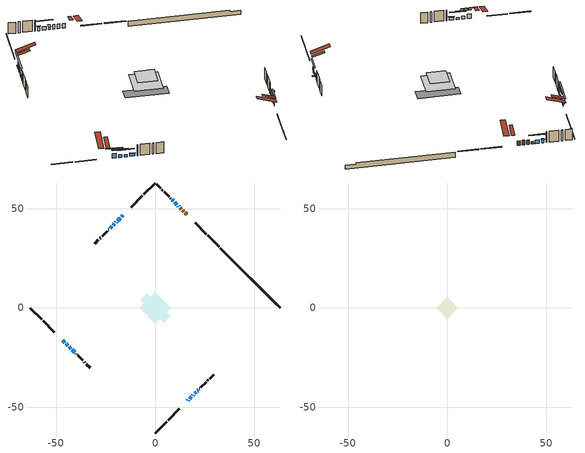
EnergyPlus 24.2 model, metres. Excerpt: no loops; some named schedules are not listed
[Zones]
conditioned space
 floor adiabatic (AdiabaticFloorConstruction): -7.86,0 0,7.86 7.86,0 0,-7.86 z2.89
 floor foundation (Slab1 construction): -7.54,4.27 -4.27,7.54 7.54,-4.27 4.27,-7.54 z-1.91
 wall outside (RimJoist1 construction): 0,-63.05 5.79,-57.25 / -63.05,0 -57.25,-5.79 / 0,63.05 -5.79,57.25 / 32.22,30.83 26.42,36.62 z0.45:0.75
 wall outside (RimJoist2 construction): 6.45,-56.6 12.11,-50.94 / -56.6,-6.45 -50.94,-12.11 / -6.45,56.6 -12.11,50.94 / 25.77,37.28 20.11,42.94 z0.45:0.75
 wall outside (AdiabaticWallConstruction 1): 15.85,47.19 15.04,48 / 14.39,48.66 13.81,49.24 / 13.15,49.9 12.58,50.47 z0.45:2.48
 wall outside (AdiabaticWallConstruction): 16.36,-46.68 16.66,-46.38 / -44.95,-18.1 -44.08,-18.96 / 19.92,-43.12 20.57,-42.47 / -41.91,-21.14 -40.62,-22.43 z0.45:1.67; 17.32,-45.73 18.18,-44.87 / -21.94,41.11 -22.8,40.24 z0.45:1.97; 18.83,-44.21 19.27,-43.78 z0.45:1.21; -46.68,-16.36 -45.6,-17.44 z0.45:2.48; -16.36,46.68 -17.01,46.03 / -43.43,-19.62 -42.57,-20.48 / 11.92,51.12 11.52,51.52 / -20.63,42.41 -21.28,41.76 z0.45:1.37; -17.67,45.38 -18.96,44.08 z0.45:1.01; 10.87,52.18 9.72,53.33 / 9.06,53.98 8.48,54.56 / -19.62,43.43 -19.98,43.07 / 21.23,-41.82 21.59,-41.46 z0.45:2.05
 wall outside (Wall1 construction): 22.24,-40.8 22.39,-40.66 / -39.96,-23.09 -39.82,-23.23 / -23.46,39.59 -23.6,39.44 / 7.83,55.22 7.68,55.36 z0.45:5.33
 wall outside (Wall2 construction): 23.04,-40 25.63,-37.41 / -39.16,-23.89 -36.57,-26.47 / -24.26,38.79 -26.84,36.2 / 7.03,56.02 4.44,58.6 z0.45:5.33
 wall outside (Wall3 construction): 26.29,-36.76 26.76,-36.29 / -35.92,-27.13 -35.45,-27.6 / -27.5,35.54 -27.97,35.08 / 3.78,59.26 3.32,59.73 z0.45:5.33
 wall outside (Wall4 construction): 27.41,-35.63 29.42,-33.63 / -34.79,-28.26 -32.79,-30.26 / -28.63,34.42 -30.63,32.42 / 2.66,60.39 0.66,62.39 z0.45:5.33
 wall foundation (FoundationWall1 construction): 32.87,30.17,-1.91 32.87,30.17,0.45 60.03,3.02,0.45 60.03,3.02,-0.17 63.05,0,-0.17 63.05,0,-1.91
 window (WindowConstruction 14): 16.36,-46.68 16.66,-46.39 z0.45:1.67
 window (WindowConstruction 6): 17.32,-45.73 18.18,-44.87 z0.45:1.97
 window (WindowConstruction 7): 18.84,-44.21 19.27,-43.78 z0.45:1.21
 window (WindowConstruction 8): -46.68,-16.36 -45.6,-17.44 z0.45:2.48
 window (WindowConstruction 9): -44.95,-18.1 -44.09,-18.96 z0.45:1.67
 window (WindowConstruction 10): -16.36,46.68 -17.01,46.04 z0.45:1.36
 window (WindowConstruction 11): 19.92,-43.12 20.57,-42.48 z0.45:1.67
 window (WindowConstruction 12): -43.43,-19.62 -42.57,-20.48 z0.45:1.36
 window (WindowConstruction 13): -41.91,-21.14 -40.62,-22.43 z0.45:1.67
 window (WindowConstruction 16): -17.67,45.38 -18.96,44.09 z0.45:1.01
 window (WindowConstruction 15): 11.92,51.13 11.53,51.52 z0.45:1.36
 window (WindowConstruction): 10.87,52.18 9.72,53.33 z0.45:2.05
 window (WindowConstruction 1): 9.06,53.98 8.49,54.56 z0.45:2.05
 window (WindowConstruction 2): -19.62,43.43 -19.98,43.07 z0.45:2.05
 window (WindowConstruction 3): -20.63,42.41 -21.28,41.76 z0.45:1.36
 window (WindowConstruction 4): -21.94,41.11 -22.8,40.25 z0.45:1.97
 window (WindowConstruction 5): 21.23,-41.82 21.59,-41.46 z0.45:2.05
 door (Door): 15.85,47.19 15.04,48 z0.45:2.48
 door (Door 1): 14.39,48.66 13.81,49.24 z0.45:2.48
 door (Door 2): 13.15,49.9 12.58,50.47 z0.45:2.48
 ceiling adiabatic (AdiabaticFloorConstruction): 0,-7.86 7.86,0 0,7.86 -7.86,0 z2.89
 roof outside (Roof2 construction): 15.71,-47.34,5.33 12.27,-43.91,6.95 11.37,-44.81,6.95 14.8,-48.24,5.33; -47.34,-15.71,5.33 -43.91,-12.27,6.95 -44.81,-11.37,6.95 -48.24,-14.8,5.33; -15.71,47.34,5.33 -12.27,43.91,6.95 -11.37,44.81,6.95 -14.8,48.24,5.33; 16.51,46.54,5.33 13.08,43.1,6.95 13.98,42.2,6.95 17.41,45.63,5.33
attic - vented
 floor to conditioned space (Floor1 construction Reversed): -5.39,0 0,5.39 5.39,0 0,-5.39 z5.33
 roof outside (Roof1 construction): 14.15,-48.9,5.33 8.9,-43.66,7.8 7.52,-45.04,7.8 12.76,-50.28,5.33; -48.9,-14.15,5.33 -43.66,-8.9,7.8 -45.04,-7.52,7.8 -50.28,-12.76,5.33; -14.15,48.9,5.33 -8.9,43.66,7.8 -7.52,45.04,7.8 -12.76,50.28,5.33; 18.07,44.98,5.33 12.83,39.73,7.8 14.21,38.35,7.8 19.45,43.59,5.33
shading: 19.95,-43.09 15.54,-47.5 15.83,-47.79 20.24,-43.38 z4.48; 19.41,-43.64 18.69,-44.35 18.98,-44.64 19.7,-43.93 z1.41; -43.83,-19.22 -48.46,-14.59 -48.75,-14.88 -44.12,-19.51 z4.99; -42.31,-20.73 -46.72,-16.32 -47.01,-16.62 -42.6,-21.03 z4.18; -17.15,45.89 -16.22,46.82 -16.51,47.11 -17.44,46.18 z1.57; 20.71,-42.33 19.78,-43.26 20.07,-43.56 21,-42.62 z1.87; -40.79,-22.25 -45.2,-17.84 -45.49,-18.13 -41.08,-22.54 z3.87; -40.47,-22.57 -42.05,-20.99 -42.34,-21.29 -40.76,-22.86 z1.87; -22.43,40.62 -14.2,48.84 -14.49,49.13 -22.72,40.91 z5.91; 11.42,51.63 12.03,51.02 13.1,52.1 12.5,52.7 z1.51; 7.94,55.1 12.64,50.4 12.93,50.69 8.24,55.39 z4.56; 8.34,54.7 9.2,53.84 9.49,54.13 8.63,54.99 z2.25; -21.75,41.29 -17.84,45.2 -18.13,45.49 -22.04,41.59 z4.56; -23.05,39.99 -18.86,44.18 -19.15,44.48 -23.35,40.28 z3.87; -22.94,40.1 -21.8,41.25 -22.09,41.54 -23.23,40.39 z2.18; 21.69,-41.35 21.12,-41.92 22.2,-43 22.77,-42.43 z2.2
[Building]
Building 1: Terrain=Suburbs
[Site:Location]
Toronto City Centre_ON: Latitude {deg}=43.63; Longitude {deg}=-79.39; Time Zone {hr}=-5; Elevation {m}=77; Keep Site Location Information=Yes
[Site:GroundTemperature:Shallow]
5.01852, 3.26908, 3.12898, 3.95918, 7.29196, 10.6092, 13.4851, 15.3069, 15.4617, 13.9799, 11.1774, 7.9619
[Site:WaterMainsTemperature]
Calculation Method=Schedule; Temperature Schedule=mains temperature schedule
[Material] Roughness=Rough; Thermal Absorptance=0.9
Name | Thickness {m} | Conductivity {W/m-K} | Density {kg/m3} | Specific Heat {J/kg-K} | Solar Absorptance | Visible Absorptance
asphalt or fiberglass shingles | 0.00635 | 0.162714 | 1121.4 | 1465.45 | 0.4 | 0.4
ceiling loosefill ins | 0.169333 | 0.0480833 | 16.02 | 1046.75 | 0.7 | 0.7
ceiling stud and cavity | 0.1397 | 0.184504 | 65.682 | 1177.47 | 0.7 | 0.7
concrete 4.0 in. | 0.1016 | 1.803125 | 2242.8 | 837.4 | 0.7 | 0.7
concrete 8.0 in. | 0.2032 | 1.803125 | 2242.8 | 837.4 | 0.7 | 0.7
door material | 0.04445 | 0.053851 | 512.64 | 1214.23 | 0.7 | 0.7
exterior vertical ins | 0.00978226 | 0.029427 | 32.04 | 1214.23 | 0.7 | 0.7
floor covering | 0.0127 | 0.0433444 | 54.468 | 1339.84 | 0.6 | 0.6
floor rigid ins; wall rigid ins 1 | 0.512978 | 0.029427 | 32.04 | 1214.23 | 0.7 | 0.7
floor stud and cavity | 0.1397 | 1.75129 | 37.0049 | 1207.88 | 0.7 | 0.7
furniture material conditioned space 1 | 0.1524 | 0.115458 | 640.8 | 1214.23 | 0.6 | 0.6
gypsum board | 0.0127 | 0.160291 | 801 | 837.4 | 0.6 | 0.6
gypsum board 1 | 0.0127 | 0.160291 | 801 | 837.4 | 0.7 | 0.7
osb sheathing 0.5 in. | 0.0127 | 0.115458 | 512.64 | 1214.23 | 0.7 | 0.7
osb sheathing 0.75 in. | 0.01905 | 0.115458 | 512.64 | 1214.23 | 0.7 | 0.7
osb sheathing 2.0 in. | 0.0508 | 0.115458 | 512.64 | 1214.23 | 0.7 | 0.7
rim joist rigid ins; roof rigid ins; wall rigid ins | 0.051816 | 0.029427 | 32.04 | 1214.23 | 0.7 | 0.7
rim joist stud and cavity | 0.0508 | 0.0405436 | 125.044 | 1163.47 | 0.6 | 0.6
rim joist stud and cavity 1 | 0.0508 | 0.308293 | 125.044 | 1163.47 | 0.6 | 0.6
roof stud and cavity | 0.2032 | 0.152892 | 78.34581 | 1123.46 | 0.7 | 0.7
wall stud and cavity | 0.1397 | 0.109132 | 139.0536 | 1170.24 | 0.7 | 0.7
wall stud and cavity 1 | 0.1397 | 0.164263 | 139.0536 | 1170.24 | 0.7 | 0.7
wall stud and cavity 2 | 0.1397 | 0.428875 | 139.0536 | 1170.24 | 0.7 | 0.7
wall stud and cavity 3 | 0.1397 | 0.227335 | 139.0536 | 1170.24 | 0.7 | 0.7
wall stud and cavity 4 | 0.0889 | 0.380278 | 52.3479 | 1209.89 | 0.7 | 0.7
wall stud and cavity 5 | 0.0889 | 0.391764 | 83.0341 | 1211.67 | 0.7 | 0.7
wood siding | 0.0254 | 0.102417 | 544.68 | 1172.36 | 0.4 | 0.4
wood siding 1; wood siding 2; wood siding 3 | 0.0254 | 0.102417 | 544.68 | 1172.36 | 0.7 | 0.7
[WindowMaterial:SimpleGlazingSystem]
Name | U-Factor {W/m2-K} | Solar Heat Gain Coefficient
WindowMaterial | 2.296751 | 0.54
WindowMaterial 1 | 2.455735 | 0.48
WindowMaterial 10 | 2.33479 | 0.56
WindowMaterial 11 | 2.589168 | 0.42
WindowMaterial 2 | 2.49718 | 0.47
WindowMaterial 3 | 2.30924 | 0.55
WindowMaterial 4 | 2.12584 | 0.63
WindowMaterial 5 | 2.62551 | 0.41
WindowMaterial 6 | 2.98606 | 0.58
WindowMaterial 7 | 2.36602 | 0.53
WindowMaterial 8 | 3.28416 | 0.51
WindowMaterial 9 | 2.41145 | 0.51
[Construction]
AdiabaticFloorConstruction: floor stud and cavity, floor rigid ins, osb sheathing 0.75 in., floor covering
AdiabaticWallConstruction: wood siding 2, wall rigid ins 1, wall stud and cavity 4, gypsum board
AdiabaticWallConstruction 1: wood siding 3, wall rigid ins 1, wall stud and cavity 4, gypsum board
Door; Door 1; Door 2: door material
Floor1 construction Reversed: gypsum board, ceiling stud and cavity, ceiling loosefill ins
FoundationWall1 construction: concrete 8.0 in., gypsum board 1
furniture construction conditioned space 1: furniture material conditioned space 1
PartitionWallConstruction: gypsum board, wall stud and cavity 5, gypsum board
RimJoist1 construction: wood siding 1, rim joist rigid ins, osb sheathing 2.0 in., rim joist stud and cavity
RimJoist2 construction: wood siding 1, rim joist rigid ins, osb sheathing 2.0 in., rim joist stud and cavity 1
Roof1 construction: asphalt or fiberglass shingles
Roof2 construction: asphalt or fiberglass shingles, roof rigid ins, osb sheathing 0.75 in., roof stud and cavity, gypsum board
Slab1 construction: concrete 4.0 in.
Wall1 construction: wood siding, osb sheathing 0.5 in., wall stud and cavity, gypsum board
Wall2 construction: wood siding, wall rigid ins, osb sheathing 0.5 in., wall stud and cavity 1, gypsum board
Wall3 construction: wood siding, wall rigid ins, osb sheathing 0.5 in., wall stud and cavity 2, gypsum board
Wall4 construction: wood siding, wall rigid ins, osb sheathing 0.5 in., wall stud and cavity 3, gypsum board
WindowConstruction; WindowConstruction 1: WindowMaterial
WindowConstruction 10: WindowMaterial 8
WindowConstruction 11; WindowConstruction 12; WindowConstruction 13: WindowMaterial 9
WindowConstruction 14; WindowConstruction 15: WindowMaterial 10
WindowConstruction 16: WindowMaterial 11
WindowConstruction 2; WindowConstruction 5: WindowMaterial 1
WindowConstruction 3: WindowMaterial 2
WindowConstruction 4: WindowMaterial 3
WindowConstruction 6: WindowMaterial 4
WindowConstruction 7: WindowMaterial 5
WindowConstruction 8: WindowMaterial 6
WindowConstruction 9: WindowMaterial 7
[Zone] Multiplier=1; Part of Total Floor Area=Yes
Name | Volume {m3}
attic - vented | 23.2804
conditioned space | 516.7
[Space]
Name | Zone | Volume {m3}
attic - vented 1 | attic - vented | 23.2804
conditioned space 1 | conditioned space | 516.7
[ZoneInfiltration:EffectiveLeakageArea]
infil attic - vented 1: Zone or Space=attic - vented 1; Schedule=Always On Discrete; Effective Air Leakage Area {cm2}=2442.11; Stack Coefficient=0.00017194; Wind Coefficient=8.85949e-06
[ZoneMixing]
whole house fan mix: Zone or Space=attic - vented; Schedule=Always On Continuous; Design Flow Rate Calculation Method=Flow/Zone; Design Flow Rate {m3/s}=0; Source Zone or Space=conditioned space
[SurfaceProperty:ExposedFoundationPerimeter]
Slab1: Exposed Perimeter Calculation Method=TotalExposedPerimeter; Total Exposed Perimeter {m}=42.671
[InternalMass] Zone or ZoneList=conditioned space; Space or SpaceList=conditioned space 1
Name | Construction | Surface Area {m2}
furniture mass conditioned space 1 | furniture construction conditioned space 1 | 80.36
partition wall mass | PartitionWallConstruction | 200.9
[Lights]
interior lighting: Zone or ZoneList or Space or SpaceList=conditioned space 1; Schedule=interior lighting schedule; Design Level Calculation Method=LightingLevel; Lighting Level {W}=343.2; Return Air Fraction=0; Fraction Radiant=0.6; Fraction Visible=0.2; Fraction Replaceable=1
[People]
occupants: Zone or ZoneList or Space or SpaceList=conditioned space 1; Number of People Schedule=occupants schedule; Number of People Calculation Method=People; Number of People=3; Fraction Radiant=0.314171; Sensible Heat Fraction=0.56303; Activity Level Schedule=occupants activity schedule; Carbon Dioxide Generation Rate {m3/s-W}=0; Enable ASHRAE 55 Comfort Warnings=No; Mean Radiant Temperature Calculation Type=EnclosureAveraged
[ElectricEquipment] Zone or ZoneList or Space or SpaceList=conditioned space 1; Design Level Calculation Method=EquipmentLevel
Name | Schedule | Design Level {W} | Fraction Latent | Fraction Radiant | Fraction Lost
clothes dryer | clothes dryer schedule | 140.772 | 0.015 | 0.081 | 0.85
clothes washer | clothes washer schedule | 32.1985 | 0.03 | 0.162 | 0.7
cooking range | cooking range schedule | 215.147 | 0.08 | 0.432 | 0.2
dishwasher | dishwasher schedule | 66.8632 | 0.3 | 0.18 | 0.4
fridge | fridge schedule | 72.9452 | 0 | 0.6 | 0
mech vent bath fan 0 | mech vent bath fan 0 schedule | 50.2 | 0 | 0 | 1
mech vent bath fan 1 | mech vent bath fan 1 schedule | 50.2 | 0 | 0 | 1
mech vent house fan | mech vent house fan schedule | 0 | 0 | 0 | 1
mech vent house fan cfis | mech vent house fan cfis schedule | 0 | 0 | 0 | 0
misc plug loads | misc plug loads schedule | 494.7 | 0.045 | 0.513 | 0.1
whole house fan | Always On Discrete | 0 | 0 | 0 | 1
[OtherEquipment] Zone or ZoneList or Space or SpaceList=conditioned space 1; Design Level Calculation Method=EquipmentLevel
Name | Fuel Type | Schedule | Design Level {W} | Fraction Latent | Fraction Radiant | Fraction Lost
clothes dryer 1 | Electricity | clothes dryer schedule | 0 | 0.015 | 0.081 | 0.85
cooking range 1 | Electricity | cooking range schedule | 0 | 0.08 | 0.432 | 0.2
general water use latent | None | general water use schedule | 62.594 | 1 | 0 | 0
general water use sensible | None | general water use schedule | -61.6891 | 0 | 0.6 | 0
mech vent house fan latent load | None | Always On Discrete | 0 | 1 | 0 | 0
mech vent house fan sensible load | None | Always On Discrete | 0 | 0 | 0 | 0
water heater energy adjustment1 | NaturalGas | Always On Discrete | 0.01 | 0 | 0 | 1
[ZoneInfiltration:DesignFlowRate] Zone or ZoneList or Space or SpaceList=conditioned space 1; Schedule=Always On Discrete; Design Flow Rate Calculation Method=Flow/Zone; Design Flow Rate {m3/s}=0
infil flow; natural vent flow; whole house fan flow
[Foundation:Kiva]
Foundation Kiva 1: Initial Indoor Air Temperature {C}=18; Wall Height Above Grade {m}=0.450007; Wall Depth Below Slab {m}=0.2032; Custom Block Material Name 1=exterior vertical ins; Custom Block Depth 1 {m}=2.36001; Custom Block X Position 1 {m}=0.2159; Custom Block Z Position 1 {m}=0
[Foundation:Kiva:Settings]
Soil Conductivity {W/m-K}=0.849921; Soil Density {kg/m3}=1842.3; Soil Specific Heat {J/kg-K}=418.7; Ground Solar Absorptivity=0.9; Ground Thermal Absorptivity=0.9; Ground Surface Roughness {m}=0.03; Far-Field Width {m}=40; Deep-Ground Boundary Condition=ZeroFlux; Deep-Ground Depth {m}=40; Minimum Cell Dimension {m}=0.2; Maximum Cell Growth Coefficient=3; Simulation Timestep=Timestep
[Exterior:Lights]
exterior lighting: Schedule=exterior lighting schedule; Design Level {W}=75.6
[Schedule:Constant]
Name | Hourly Value
Always On Continuous; mech vent house fan schedule; mech vent house fan cfis schedule; Always On Discrete | 1
occupants activity schedule | 117.228
fridge schedule | 0
[Schedule:Week:Daily]
interior lighting schedule Week Rule - Jan1-Jan27: interior lighting schedule day, interior lighting schedule day, interior lighting schedule day, interior lighting schedule day, interior lighting schedule day, interior lighting schedule day, interior lighting schedule day, interior lighting schedule default day, interior lighting schedule default day, interior lighting schedule default day, interior lighting schedule default day, interior lighting schedule default day
interior lighting schedule Week Rule - Jan28-Feb3: interior lighting schedule day, interior lighting schedule day, interior lighting schedule day, interior lighting schedule day, interior lighting schedule day 1, interior lighting schedule day 1, interior lighting schedule day 1, interior lighting schedule default day, interior lighting schedule default day, interior lighting schedule default day, interior lighting schedule default day, interior lighting schedule default day
interior lighting schedule Week Rule - Feb4-Feb24: interior lighting schedule day 1, interior lighting schedule day 1, interior lighting schedule day 1, interior lighting schedule day 1, interior lighting schedule day 1, interior lighting schedule day 1, interior lighting schedule day 1, interior lighting schedule default day, interior lighting schedule default day, interior lighting schedule default day, interior lighting schedule default day, interior lighting schedule default day
interior lighting schedule Week Rule - Feb25-Mar3: interior lighting schedule day 1, interior lighting schedule day 1, interior lighting schedule day 1, interior lighting schedule day 1, interior lighting schedule day 2, interior lighting schedule day 2, interior lighting schedule day 2, interior lighting schedule default day, interior lighting schedule default day, interior lighting schedule default day, interior lighting schedule default day, interior lighting schedule default day
interior lighting schedule Week Rule - Mar4-Mar31: interior lighting schedule day 2, interior lighting schedule day 2, interior lighting schedule day 2, interior lighting schedule day 2, interior lighting schedule day 2, interior lighting schedule day 2, interior lighting schedule day 2, interior lighting schedule default day, interior lighting schedule default day, interior lighting schedule default day, interior lighting schedule default day, interior lighting schedule default day
interior lighting schedule Week Rule - Apr1-Apr28: interior lighting schedule day 3, interior lighting schedule day 3, interior lighting schedule day 3, interior lighting schedule day 3, interior lighting schedule day 3, interior lighting schedule day 3, interior lighting schedule day 3, interior lighting schedule default day, interior lighting schedule default day, interior lighting schedule default day, interior lighting schedule default day, interior lighting schedule default day
interior lighting schedule Week Rule - Apr29-May5: interior lighting schedule day 3, interior lighting schedule day 3, interior lighting schedule day 4, interior lighting schedule day 4, interior lighting schedule day 4, interior lighting schedule day 4, interior lighting schedule day 4, interior lighting schedule default day, interior lighting schedule default day, interior lighting schedule default day, interior lighting schedule default day, interior lighting schedule default day
interior lighting schedule Week Rule - May6-May26: interior lighting schedule day 4, interior lighting schedule day 4, interior lighting schedule day 4, interior lighting schedule day 4, interior lighting schedule day 4, interior lighting schedule day 4, interior lighting schedule day 4, interior lighting schedule default day, interior lighting schedule default day, interior lighting schedule default day, interior lighting schedule default day, interior lighting schedule default day
interior lighting schedule Week Rule - May27-Jun2: interior lighting schedule day 4, interior lighting schedule day 4, interior lighting schedule day 4, interior lighting schedule day 4, interior lighting schedule day 4, interior lighting schedule day 5, interior lighting schedule day 5, interior lighting schedule default day, interior lighting schedule default day, interior lighting schedule default day, interior lighting schedule default day, interior lighting schedule default day
interior lighting schedule Week Rule - Jun3-Jun30: interior lighting schedule day 5, interior lighting schedule day 5, interior lighting schedule day 5, interior lighting schedule day 5, interior lighting schedule day 5, interior lighting schedule day 5, interior lighting schedule day 5, interior lighting schedule default day, interior lighting schedule default day, interior lighting schedule default day, interior lighting schedule default day, interior lighting schedule default day
interior lighting schedule Week Rule - Jul1-Jul28: interior lighting schedule day 6, interior lighting schedule day 6, interior lighting schedule day 6, interior lighting schedule day 6, interior lighting schedule day 6, interior lighting schedule day 6, interior lighting schedule day 6, interior lighting schedule default day, interior lighting schedule default day, interior lighting schedule default day, interior lighting schedule default day, interior lighting schedule default day
interior lighting schedule Week Rule - Jul29-Aug4: interior lighting schedule day 6, interior lighting schedule day 6, interior lighting schedule day 6, interior lighting schedule day 7, interior lighting schedule day 7, interior lighting schedule day 7, interior lighting schedule day 7, interior lighting schedule default day, interior lighting schedule default day, interior lighting schedule default day, interior lighting schedule default day, interior lighting schedule default day
interior lighting schedule Week Rule - Aug5-Aug25: interior lighting schedule day 7, interior lighting schedule day 7, interior lighting schedule day 7, interior lighting schedule day 7, interior lighting schedule day 7, interior lighting schedule day 7, interior lighting schedule day 7, interior lighting schedule default day, interior lighting schedule default day, interior lighting schedule default day, interior lighting schedule default day, interior lighting schedule default day
interior lighting schedule Week Rule - Aug26-Sep1: interior lighting schedule day 7, interior lighting schedule day 7, interior lighting schedule day 7, interior lighting schedule day 7, interior lighting schedule day 7, interior lighting schedule day 7, interior lighting schedule day 8, interior lighting schedule default day, interior lighting schedule default day, interior lighting schedule default day, interior lighting schedule default day, interior lighting schedule default day
interior lighting schedule Week Rule - Sep2-Sep29: interior lighting schedule day 8, interior lighting schedule day 8, interior lighting schedule day 8, interior lighting schedule day 8, interior lighting schedule day 8, interior lighting schedule day 8, interior lighting schedule day 8, interior lighting schedule default day, interior lighting schedule default day, interior lighting schedule default day, interior lighting schedule default day, interior lighting schedule default day
interior lighting schedule Week Rule - Sep30-Oct6: interior lighting schedule day 8, interior lighting schedule day 9, interior lighting schedule day 9, interior lighting schedule day 9, interior lighting schedule day 9, interior lighting schedule day 9, interior lighting schedule day 9, interior lighting schedule default day, interior lighting schedule default day, interior lighting schedule default day, interior lighting schedule default day, interior lighting schedule default day
interior lighting schedule Week Rule - Oct7-Oct27: interior lighting schedule day 9, interior lighting schedule day 9, interior lighting schedule day 9, interior lighting schedule day 9, interior lighting schedule day 9, interior lighting schedule day 9, interior lighting schedule day 9, interior lighting schedule default day, interior lighting schedule default day, interior lighting schedule default day, interior lighting schedule default day, interior lighting schedule default day
interior lighting schedule Week Rule - Oct28-Nov3: interior lighting schedule day 9, interior lighting schedule day 9, interior lighting schedule day 9, interior lighting schedule day 9, interior lighting schedule day 10, interior lighting schedule day 10, interior lighting schedule day 10, interior lighting schedule default day, interior lighting schedule default day, interior lighting schedule default day, interior lighting schedule default day, interior lighting schedule default day
interior lighting schedule Week Rule - Nov4-Nov24: interior lighting schedule day 10, interior lighting schedule day 10, interior lighting schedule day 10, interior lighting schedule day 10, interior lighting schedule day 10, interior lighting schedule day 10, interior lighting schedule day 10, interior lighting schedule default day, interior lighting schedule default day, interior lighting schedule default day, interior lighting schedule default day, interior lighting schedule default day
interior lighting schedule Week Rule - Nov25-Dec1: interior lighting schedule day 10, interior lighting schedule day 10, interior lighting schedule day 10, interior lighting schedule day 10, interior lighting schedule day 10, interior lighting schedule day 10, interior lighting schedule day 11, interior lighting schedule default day, interior lighting schedule default day, interior lighting schedule default day, interior lighting schedule default day, interior lighting schedule default day
interior lighting schedule Week Rule - Dec2-Dec31: interior lighting schedule day 11, interior lighting schedule day 11, interior lighting schedule day 11, interior lighting schedule day 11, interior lighting schedule day 11, interior lighting schedule day 11, interior lighting schedule day 11, interior lighting schedule default day, interior lighting schedule default day, interior lighting schedule default day, interior lighting schedule default day, interior lighting schedule default day
occupants schedule Week Rule - Jan1-Dec31: occupants schedule day, occupants schedule day, occupants schedule day, occupants schedule day, occupants schedule day, occupants schedule day, occupants schedule day, occupants schedule default day, occupants schedule default day, occupants schedule default day, occupants schedule default day, occupants schedule default day
clothes dryer schedule Week Rule - Jan1-Dec31: clothes dryer schedule day, clothes dryer schedule day, clothes dryer schedule day, clothes dryer schedule day, clothes dryer schedule day, clothes dryer schedule day, clothes dryer schedule day, clothes dryer schedule default day, clothes dryer schedule default day, clothes dryer schedule default day, clothes dryer schedule default day, clothes dryer schedule default day
clothes washer schedule Week Rule - Jan1-Dec31: clothes washer schedule day, clothes washer schedule day, clothes washer schedule day, clothes washer schedule day, clothes washer schedule day, clothes washer schedule day, clothes washer schedule day, clothes washer schedule default day, clothes washer schedule default day, clothes washer schedule default day, clothes washer schedule default day, clothes washer schedule default day
cooking range schedule Week Rule - Jan1-Dec31: cooking range schedule day, cooking range schedule day, cooking range schedule day, cooking range schedule day, cooking range schedule day, cooking range schedule day, cooking range schedule day, cooking range schedule default day, cooking range schedule default day, cooking range schedule default day, cooking range schedule default day, cooking range schedule default day
dishwasher schedule Week Rule - Jan1-Dec31: dishwasher schedule day, dishwasher schedule day, dishwasher schedule day, dishwasher schedule day, dishwasher schedule day, dishwasher schedule day, dishwasher schedule day, dishwasher schedule default day, dishwasher schedule default day, dishwasher schedule default day, dishwasher schedule default day, dishwasher schedule default day
mech vent bath fan 0 schedule Week Rule - Jan1-Dec31: mech vent bath fan 0 schedule day, mech vent bath fan 0 schedule day, mech vent bath fan 0 schedule day, mech vent bath fan 0 schedule day, mech vent bath fan 0 schedule day, mech vent bath fan 0 schedule day, mech vent bath fan 0 schedule day, mech vent bath fan 0 schedule default day, mech vent bath fan 0 schedule default day, mech vent bath fan 0 schedule default day, mech vent bath fan 0 schedule default day, mech vent bath fan 0 schedule default day
mech vent bath fan 1 schedule Week Rule - Jan1-Dec31: mech vent bath fan 1 schedule day, mech vent bath fan 1 schedule day, mech vent bath fan 1 schedule day, mech vent bath fan 1 schedule day, mech vent bath fan 1 schedule day, mech vent bath fan 1 schedule day, mech vent bath fan 1 schedule day, mech vent bath fan 1 schedule default day, mech vent bath fan 1 schedule default day, mech vent bath fan 1 schedule default day, mech vent bath fan 1 schedule default day, mech vent bath fan 1 schedule default day
misc plug loads schedule Week Rule - Jan1-Dec31: misc plug loads schedule day, misc plug loads schedule day, misc plug loads schedule day, misc plug loads schedule day, misc plug loads schedule day, misc plug loads schedule day, misc plug loads schedule day, misc plug loads schedule default day, misc plug loads schedule default day, misc plug loads schedule default day, misc plug loads schedule default day, misc plug loads schedule default day
general water use schedule Week Rule - Jan1-Dec31: general water use schedule day, general water use schedule day, general water use schedule day, general water use schedule day, general water use schedule day, general water use schedule day, general water use schedule day, general water use schedule default day, general water use schedule default day, general water use schedule default day, general water use schedule default day, general water use schedule default day
exterior lighting schedule Week Rule - Jan1-Jan27: exterior lighting schedule day, exterior lighting schedule day, exterior lighting schedule day, exterior lighting schedule day, exterior lighting schedule day, exterior lighting schedule day, exterior lighting schedule day, exterior lighting schedule default day, exterior lighting schedule default day, exterior lighting schedule default day, exterior lighting schedule default day, exterior lighting schedule default day
exterior lighting schedule Week Rule - Jan28-Feb3: exterior lighting schedule day, exterior lighting schedule day, exterior lighting schedule day, exterior lighting schedule day, exterior lighting schedule day 1, exterior lighting schedule day 1, exterior lighting schedule day 1, exterior lighting schedule default day, exterior lighting schedule default day, exterior lighting schedule default day, exterior lighting schedule default day, exterior lighting schedule default day
exterior lighting schedule Week Rule - Feb4-Feb24: exterior lighting schedule day 1, exterior lighting schedule day 1, exterior lighting schedule day 1, exterior lighting schedule day 1, exterior lighting schedule day 1, exterior lighting schedule day 1, exterior lighting schedule day 1, exterior lighting schedule default day, exterior lighting schedule default day, exterior lighting schedule default day, exterior lighting schedule default day, exterior lighting schedule default day
exterior lighting schedule Week Rule - Feb25-Mar3: exterior lighting schedule day 1, exterior lighting schedule day 1, exterior lighting schedule day 1, exterior lighting schedule day 1, exterior lighting schedule day 2, exterior lighting schedule day 2, exterior lighting schedule day 2, exterior lighting schedule default day, exterior lighting schedule default day, exterior lighting schedule default day, exterior lighting schedule default day, exterior lighting schedule default day
exterior lighting schedule Week Rule - Mar4-Mar31: exterior lighting schedule day 2, exterior lighting schedule day 2, exterior lighting schedule day 2, exterior lighting schedule day 2, exterior lighting schedule day 2, exterior lighting schedule day 2, exterior lighting schedule day 2, exterior lighting schedule default day, exterior lighting schedule default day, exterior lighting schedule default day, exterior lighting schedule default day, exterior lighting schedule default day
exterior lighting schedule Week Rule - Apr1-Apr28: exterior lighting schedule day 3, exterior lighting schedule day 3, exterior lighting schedule day 3, exterior lighting schedule day 3, exterior lighting schedule day 3, exterior lighting schedule day 3, exterior lighting schedule day 3, exterior lighting schedule default day, exterior lighting schedule default day, exterior lighting schedule default day, exterior lighting schedule default day, exterior lighting schedule default day
exterior lighting schedule Week Rule - Apr29-May5: exterior lighting schedule day 3, exterior lighting schedule day 3, exterior lighting schedule day 4, exterior lighting schedule day 4, exterior lighting schedule day 4, exterior lighting schedule day 4, exterior lighting schedule day 4, exterior lighting schedule default day, exterior lighting schedule default day, exterior lighting schedule default day, exterior lighting schedule default day, exterior lighting schedule default day
exterior lighting schedule Week Rule - May6-May26: exterior lighting schedule day 4, exterior lighting schedule day 4, exterior lighting schedule day 4, exterior lighting schedule day 4, exterior lighting schedule day 4, exterior lighting schedule day 4, exterior lighting schedule day 4, exterior lighting schedule default day, exterior lighting schedule default day, exterior lighting schedule default day, exterior lighting schedule default day, exterior lighting schedule default day
exterior lighting schedule Week Rule - May27-Jun2: exterior lighting schedule day 4, exterior lighting schedule day 4, exterior lighting schedule day 4, exterior lighting schedule day 4, exterior lighting schedule day 4, exterior lighting schedule day 5, exterior lighting schedule day 5, exterior lighting schedule default day, exterior lighting schedule default day, exterior lighting schedule default day, exterior lighting schedule default day, exterior lighting schedule default day
exterior lighting schedule Week Rule - Jun3-Jun30: exterior lighting schedule day 5, exterior lighting schedule day 5, exterior lighting schedule day 5, exterior lighting schedule day 5, exterior lighting schedule day 5, exterior lighting schedule day 5, exterior lighting schedule day 5, exterior lighting schedule default day, exterior lighting schedule default day, exterior lighting schedule default day, exterior lighting schedule default day, exterior lighting schedule default day
exterior lighting schedule Week Rule - Jul1-Jul28: exterior lighting schedule day 6, exterior lighting schedule day 6, exterior lighting schedule day 6, exterior lighting schedule day 6, exterior lighting schedule day 6, exterior lighting schedule day 6, exterior lighting schedule day 6, exterior lighting schedule default day, exterior lighting schedule default day, exterior lighting schedule default day, exterior lighting schedule default day, exterior lighting schedule default day
exterior lighting schedule Week Rule - Jul29-Aug4: exterior lighting schedule day 6, exterior lighting schedule day 6, exterior lighting schedule day 6, exterior lighting schedule day 7, exterior lighting schedule day 7, exterior lighting schedule day 7, exterior lighting schedule day 7, exterior lighting schedule default day, exterior lighting schedule default day, exterior lighting schedule default day, exterior lighting schedule default day, exterior lighting schedule default day
[Schedule:Year]
interior lighting schedule: interior lighting schedule Week Rule - Jan1-Jan27, 1, 1, 1, 27, interior lighting schedule Week Rule - Jan28-Feb3, 1, 28, 2, 3, interior lighting schedule Week Rule - Feb4-Feb24, 2, 4, 2, 24, interior lighting schedule Week Rule - Feb25-Mar3, 2, 25, 3, 3, interior lighting schedule Week Rule - Mar4-Mar31, 3, 4, 3, 31, interior lighting schedule Week Rule - Apr1-Apr28, 4, 1, 4, 28, interior lighting schedule Week Rule - Apr29-May5, 4, 29, 5, 5, interior lighting schedule Week Rule - May6-May26, 5, 6, 5, 26, interior lighting schedule Week Rule - May27-Jun2, 5, 27, 6, 2, interior lighting schedule Week Rule - Jun3-Jun30, 6, 3, 6, 30, interior lighting schedule Week Rule - Jul1-Jul28, 7, 1, 7, 28, interior lighting schedule Week Rule - Jul29-Aug4, 7, 29, 8, 4, interior lighting schedule Week Rule - Aug5-Aug25, 8, 5, 8, 25, interior lighting schedule Week Rule - Aug26-Sep1, 8, 26, 9, 1, interior lighting schedule Week Rule - Sep2-Sep29, 9, 2, 9, 29, interior lighting schedule Week Rule - Sep30-Oct6, 9, 30, 10, 6, interior lighting schedule Week Rule - Oct7-Oct27, 10, 7, 10, 27, interior lighting schedule Week Rule - Oct28-Nov3, 10, 28, 11, 3, interior lighting schedule Week Rule - Nov4-Nov24, 11, 4, 11, 24, interior lighting schedule Week Rule - Nov25-Dec1, 11, 25, 12, 1, interior lighting schedule Week Rule - Dec2-Dec31, 12, 2, 12, 31
occupants schedule: occupants schedule Week Rule - Jan1-Dec31, 1, 1, 12, 31
clothes dryer schedule: clothes dryer schedule Week Rule - Jan1-Dec31, 1, 1, 12, 31
clothes washer schedule: clothes washer schedule Week Rule - Jan1-Dec31, 1, 1, 12, 31
cooking range schedule: cooking range schedule Week Rule - Jan1-Dec31, 1, 1, 12, 31
dishwasher schedule: dishwasher schedule Week Rule - Jan1-Dec31, 1, 1, 12, 31
mech vent bath fan 0 schedule: mech vent bath fan 0 schedule Week Rule - Jan1-Dec31, 1, 1, 12, 31
mech vent bath fan 1 schedule: mech vent bath fan 1 schedule Week Rule - Jan1-Dec31, 1, 1, 12, 31
misc plug loads schedule: misc plug loads schedule Week Rule - Jan1-Dec31, 1, 1, 12, 31
general water use schedule: general water use schedule Week Rule - Jan1-Dec31, 1, 1, 12, 31
exterior lighting schedule: exterior lighting schedule Week Rule - Jan1-Jan27, 1, 1, 1, 27, exterior lighting schedule Week Rule - Jan28-Feb3, 1, 28, 2, 3, exterior lighting schedule Week Rule - Feb4-Feb24, 2, 4, 2, 24, exterior lighting schedule Week Rule - Feb25-Mar3, 2, 25, 3, 3, exterior lighting schedule Week Rule - Mar4-Mar31, 3, 4, 3, 31, exterior lighting schedule Week Rule - Apr1-Apr28, 4, 1, 4, 28, exterior lighting schedule Week Rule - Apr29-May5, 4, 29, 5, 5, exterior lighting schedule Week Rule - May6-May26, 5, 6, 5, 26, exterior lighting schedule Week Rule - May27-Jun2, 5, 27, 6, 2, exterior lighting schedule Week Rule - Jun3-Jun30, 6, 3, 6, 30, exterior lighting schedule Week Rule - Jul1-Jul28, 7, 1, 7, 28, exterior lighting schedule Week Rule - Jul29-Aug4, 7, 29, 8, 4, exterior lighting schedule Week Rule - Aug5-Aug25, 8, 5, 8, 25, exterior lighting schedule Week Rule - Aug26-Sep1, 8, 26, 9, 1, exterior lighting schedule Week Rule - Sep2-Sep29, 9, 2, 9, 29, exterior lighting schedule Week Rule - Sep30-Oct6, 9, 30, 10, 6, exterior lighting schedule Week Rule - Oct7-Oct27, 10, 7, 10, 27, exterior lighting schedule Week Rule - Oct28-Nov3, 10, 28, 11, 3, exterior lighting schedule Week Rule - Nov4-Nov24, 11, 4, 11, 24, exterior lighting schedule Week Rule - Nov25-Dec1, 11, 25, 12, 1, exterior lighting schedule Week Rule - Dec2-Dec31, 12, 2, 12, 31
[Schedule:Compact]
mains temperature schedule: Through: 01/01, For: AllDays, Until: 24:00, 8.80333, Through: 01/02, For: AllDays, Until: 24:00, 8.74333, Through: 01/03, For: AllDays, Until: 24:00, 8.68389, Through: 01/04, For: AllDays, Until: 24:00, 8.62611, Through: 01/05, For: AllDays, Until: 24:00, 8.56944, Through: 01/06, For: AllDays, Until: 24:00, 8.51389, Through: 01/07, For: AllDays, Until: 24:00, 8.45944, Through: 01/08, For: AllDays, Until: 24:00, 8.40611, Through: 01/09, For: AllDays, Until: 24:00, 8.35389, Through: 01/10, For: AllDays, Until: 24:00, 8.30278, Through: 01/11, For: AllDays, Until: 24:00, 8.25333, Through: 01/12, For: AllDays, Until: 24:00, 8.205, Through: 01/13, For: AllDays, Until: 24:00, 8.15778, Through: 01/14, For: AllDays, Until: 24:00, 8.11222, Through: 01/15, For: AllDays, Until: 24:00, 8.06778, Through: 01/16, For: AllDays, Until: 24:00, 8.02444, Through: 01/17, For: AllDays, Until: 24:00, 7.98222, Through: 01/18, For: AllDays, Until: 24:00, 7.94167, Through: 01/19, For: AllDays, Until: 24:00, 7.90222, Through: 01/20, For: AllDays, Until: 24:00, 7.86444, Through: 01/21, For: AllDays, Until: 24:00, 7.82778, Through: 01/22, For: AllDays, Until: 24:00, 7.79278, Through: 01/23, For: AllDays, Until: 24:00, 7.75889, Through: 01/24, For: AllDays, Until: 24:00, 7.72667, Through: 01/25, For: AllDays, Until: 24:00, 7.69556, Through: 01/26, For: AllDays, Until: 24:00, 7.66611, Through: 01/27, For: AllDays, Until: 24:00, 7.63778, Through: 01/28, For: AllDays, Until: 24:00, 7.61111, Through: 01/29, For: AllDays, Until: 24:00, 7.58556, Through: 01/30, For: AllDays, Until: 24:00, 7.56167, Through: 01/31, For: AllDays, Until: 24:00, 7.53944, Through: 02/01, For: AllDays, Until: 24:00, 7.51833, Through: 02/02, For: AllDays, Until: 24:00, 7.49889, Through: 02/03, For: AllDays, Until: 24:00, 7.48111, Through: 02/04, For: AllDays, Until: 24:00, 7.46444, Through: 02/05, For: AllDays, Until: 24:00, 7.44944, Through: 02/06, For: AllDays, Until: 24:00, 7.43556, Through: 02/07, For: AllDays, Until: 24:00, 7.42333, Through: 02/08, For: AllDays, Until: 24:00, 7.41278, Through: 02/09, For: AllDays, Until: 24:00, 7.40389, Through: 02/10, For: AllDays, Until: 24:00, 7.39611, Through: 02/11, For: AllDays, Until: 24:00, 7.39, Through: 02/12, For: AllDays, Until: 24:00, 7.38556, Through: 02/13, For: AllDays, Until: 24:00, 7.38222, Through: 02/14, For: AllDays, Until: 24:00, 7.38056, Through: 02/15, For: AllDays, Until: 24:00, 7.38056, Through: 02/16, For: AllDays, Until: 24:00, 7.38222, Through: 02/17, For: AllDays, Until: 24:00, 7.385, Through: 02/18, For: AllDays, Until: 24:00, 7.38944, Through: 02/19, For: AllDays, Until: 24:00, 7.395, Through: 02/20, For: AllDays, Until: 24:00, 7.40278, Through: 02/21, For: AllDays, Until: 24:00, 7.41167, Through: 02/22, For: AllDays, Until: 24:00, 7.42222, Through: 02/23, For: AllDays, Until: 24:00, 7.43389, Through: 02/24, For: AllDays, Until: 24:00, 7.44722, Through: 02/25, For: AllDays, Until: 24:00, 7.46222, Through: 02/26, For: AllDays, Until: 24:00, 7.47833, Through: 02/27, For: AllDays, Until: 24:00, 7.49611, Through: 02/28, For: AllDays, Until: 24:00, 7.51556, Through: 03/01, For: AllDays, Until: 24:00, 7.53667, Through: 03/02, For: AllDays, Until: 24:00, 7.55889, Through: 03/03, For: AllDays, Until: 24:00, 7.58222, Through: 03/04, For: AllDays, Until: 24:00, 7.60722, Through: 03/05, For: AllDays, Until: 24:00, 7.63389, Through: 03/06, For: AllDays, Until: 24:00, 7.66222, Through: 03/07, For: AllDays, Until: 24:00, 7.69111, Through: 03/08, For: AllDays, Until: 24:00, 7.72222, Through: 03/09, For: AllDays, Until: 24:00, 7.75444, Through: 03/10, For: AllDays, Until: 24:00, 7.78778, Through: 03/11, For: AllDays, Until: 24:00, 7.82278, Through: 03/12, For: AllDays, Until: 24:00, 7.85944, Through: 03/13, For: AllDays, Until: 24:00, 7.89722, Through: 03/14, For: AllDays, Until: 24:00, 7.93611, Through: 03/15, For: AllDays, Until: 24:00, 7.97667, Through: 03/16, For: AllDays, Until: 24:00, 8.01833, Through: 03/17, For: AllDays, Until: 24:00, 8.06167, Through: 03/18, For: AllDays, Until: 24:00, 8.10611, Through: 03/19, For: AllDays, Until: 24:00, 8.15167, Through: 03/20, For: AllDays, Until: 24:00, 8.19833, Through: 03/21, For: AllDays, Until: 24:00, 8.24667, Through: 03/22, For: AllDays, Until: 24:00, 8.29611, Through: 03/23, For: AllDays, Until: 24:00, 8.34667, Through: 03/24, For: AllDays, Until: 24:00, 8.39889, Through: 03/25, For: AllDays, Until: 24:00, 8.45167, Through: 03/26, For: AllDays, Until: 24:00, 8.50611, Through: 03/27, For: AllDays, Until: 24:00, 8.56167, Through: 03/28, For: AllDays, Until: 24:00, 8.61833, Through: 03/29, For: AllDays, Until: 24:00, 8.67611, Through: 03/30, For: AllDays, Until: 24:00, 8.735, Through: 03/31, For: AllDays, Until: 24:00, 8.795, Through: 04/01, For: AllDays, Until: 24:00, 8.85611, Through: 04/02, For: AllDays, Until: 24:00, 8.91833, Through: 04/03, For: AllDays, Until: 24:00, 8.98167, Through: 04/04, For: AllDays, Until: 24:00, 9.04556, Through: 04/05, For: AllDays, Until: 24:00, 9.11111, Through: 04/06, For: AllDays, Until: 24:00, 9.17722, Through: 04/07, For: AllDays, Until: 24:00, 9.24444, Through: 04/08, For: AllDays, Until: 24:00, 9.31222, Through: 04/09, For: AllDays, Until: 24:00, 9.38167, Through: 04/10, For: AllDays, Until: 24:00, 9.45167, Through: 04/11, For: AllDays, Until: 24:00, 9.52222, Through: 04/12, For: AllDays, Until: 24:00, 9.59444, Through: 04/13, For: AllDays, Until: 24:00, 9.66667, Through: 04/14, For: AllDays, Until: 24:00, 9.74, Through: 04/15, For: AllDays, Until: 24:00, 9.81444, Through: 04/16, For: AllDays, Until: 24:00, 9.88944, Through: 04/17, For: AllDays, Until: 24:00, 9.96556, Through: 04/18, For: AllDays, Until: 24:00, 10.0417, Through: 04/19, For: AllDays, Until: 24:00, 10.1189, Through: 04/20, For: AllDays, Until: 24:00, 10.1972, Through: 04/21, For: AllDays, Until: 24:00, 10.2756, Through: 04/22, For: AllDays, Until: 24:00, 10.355, Through: 04/23, For: AllDays, Until: 24:00, 10.435, Through: 04/24, For: AllDays, Until: 24:00, 10.515, Through: 04/25, For: AllDays, Until: 24:00, 10.5961, Through: 04/26, For: AllDays, Until: 24:00, 10.6778, Through: 04/27, For: AllDays, Until: 24:00, 10.76, Through: 04/28, For: AllDays, Until: 24:00, 10.8428, Through: 04/29, For: AllDays, Until: 24:00, 10.9261, Through: 04/30, For: AllDays, Until: 24:00, 11.0094, Through: 05/01, For: AllDays, Until: 24:00, 11.0933, Through: 05/02, For: AllDays, Until: 24:00, 11.1778, Through: 05/03, For: AllDays, Until: 24:00, 11.2628, Through: 05/04, For: AllDays, Until: 24:00, 11.3478, Through: 05/05, For: AllDays, Until: 24:00, 11.4333, Through: 05/06, For: AllDays, Until: 24:00, 11.5189, Through: 05/07, For: AllDays, Until: 24:00, 11.605, Through: 05/08, For: AllDays, Until: 24:00, 11.6917, Through: 05/09, For: AllDays, Until: 24:00, 11.7778, Through: 05/10, For: AllDays, Until: 24:00, 11.865, Through: 05/11, For: AllDays, Until: 24:00, 11.9517, Through: 05/12, For: AllDays, Until: 24:00, 12.0389, Through: 05/13, For: AllDays, Until: 24:00, 12.1261, Through: 05/14, For: AllDays, Until: 24:00, 12.2133, Through: 05/15, For: AllDays, Until: 24:00, 12.3006, Through: 05/16, For: AllDays, Until: 24:00, 12.3883, Through: 05/17, For: AllDays, Until: 24:00, 12.4756, Through: 05/18, For: AllDays, Until: 24:00, 12.5628, Through: 05/19, For: AllDays, Until: 24:00, 12.6506, Through: 05/20, For: AllDays, Until: 24:00, 12.7378, Through: 05/21, For: AllDays, Until: 24:00, 12.825, Through: 05/22, For: AllDays, Until: 24:00, 12.9122, Through: 05/23, For: AllDays, Until: 24:00, 12.9994, Through: 05/24, For: AllDays, Until: 24:00, 13.0861, Through: 05/25, For: AllDays, Until: 24:00, 13.1728, Through: 05/26, For: AllDays, Until: 24:00, 13.2594, Through: 05/27, For: AllDays, Until: 24:00, 13.3456, Through: 05/28, For: AllDays, Until: 24:00, 13.4317, Through: 05/29, For: AllDays, Until: 24:00, 13.5172, Through: 05/30, For: AllDays, Until: 24:00, 13.6028, Through: 05/31, For: AllDays, Until: 24:00, 13.6878, Through: 06/01, For: AllDays, Until: 24:00, 13.7722, Through: 06/02, For: AllDays, Until: 24:00, 13.8567, Through: 06/03, For: AllDays, Until: 24:00, 13.9406, Through: 06/04, For: AllDays, Until: 24:00, 14.0239, Through: 06/05, For: AllDays, Until: 24:00, 14.1067, Through: 06/06, For: AllDays, Until: 24:00, 14.1894, Through: 06/07, For: AllDays, Until: 24:00, 14.2711, Through: 06/08, For: AllDays, Until: 24:00, 14.3528, Through: 06/09, For: AllDays, Until: 24:00, 14.4339, Through: 06/10, For: AllDays, Until: 24:00, 14.5139, Through: 06/11, For: AllDays, Until: 24:00, 14.5939, Through: 06/12, For: AllDays, Until: 24:00, 14.6728, Through: 06/13, For: AllDays, Until: 24:00, 14.7511, Through: 06/14, For: AllDays, Until: 24:00, 14.8289, Through: 06/15, For: AllDays, Until: 24:00, 14.9061, Through: 06/16, For: AllDays, Until: 24:00, 14.9822, Through: 06/17, For: AllDays, Until: 24:00, 15.0578, Through: 06/18, For: AllDays, Until: 24:00, 15.1328, Through: 06/19, For: AllDays, Until: 24:00, 15.2067, Through: 06/20, For: AllDays, Until: 24:00, 15.28, Through: 06/21, For: AllDays, Until: 24:00, 15.3522, Through: 06/22, For: AllDays, Until: 24:00, 15.4239, Through: 06/23, For: AllDays, Until: 24:00, 15.4944, Through: 06/24, For: AllDays, Until: 24:00, 15.5639, Through: 06/25, For: AllDays, Until: 24:00, 15.6328, Through: 06/26, For: AllDays, Until: 24:00, 15.7006, Through: 06/27, For: AllDays, Until: 24:00, 15.7678, Through: 06/28, For: AllDays, Until: 24:00, 15.8333, Through: 06/29, For: AllDays, Until: 24:00, 15.8983, Through: 06/30, For: AllDays, Until: 24:00, 15.9622, Through: 07/01, For: AllDays, Until: 24:00, 16.025, Through: 07/02, For: AllDays, Until: 24:00, 16.0872, Through: 07/03, For: AllDays, Until: 24:00, 16.1478, Through: 07/04, For: AllDays, Until: 24:00, 16.2072, Through: 07/05, For: AllDays, Until: 24:00, 16.2661, Through: 07/06, For: AllDays, Until: 24:00, 16.3233, Through: 07/07, For: AllDays, Until: 24:00, 16.3794, Through: 07/08, For: AllDays, Until: 24:00, 16.435, Through: 07/09, For: AllDays, Until: 24:00, 16.4889, Through: 07/10, For: AllDays, Until: 24:00, 16.5417, Through: 07/11, For: AllDays, Until: 24:00, 16.5928, Through: 07/12, For: AllDays, Until: 24:00, 16.6433, Through: 07/13, For: AllDays, Until: 24:00, 16.6922, Through: 07/14, For: AllDays, Until: 24:00, 16.74, Through: 07/15, For: AllDays, Until: 24:00, 16.7867, Through: 07/16, For: AllDays, Until: 24:00, 16.8322, Through: 07/17, For: AllDays, Until: 24:00, 16.8761, Through: 07/18, For: AllDays, Until: 24:00, 16.9189, Through: 07/19, For: AllDays, Until: 24:00, 16.96, Through: 07/20, For: AllDays, Until: 24:00, 17, Through: 07/21, For: AllDays, Until: 24:00, 17.0389, Through: 07/22, For: AllDays, Until: 24:00, 17.0761, Through: 07/23, For: AllDays, Until: 24:00, 17.1122, Through: 07/24, For: AllDays, Until: 24:00, 17.1467, Through: 07/25, For: AllDays, Until: 24:00, 17.18, Through: 07/26, For: AllDays, Until: 24:00, 17.2117, Through: 07/27, For: AllDays, Until: 24:00, 17.2422, Through: 07/28, For: AllDays, Until: 24:00, 17.2711, Through: 07/29, For: AllDays, Until: 24:00, 17.2983, Through: 07/30, For: AllDays, Until: 24:00, 17.3244, Through: 07/31, For: AllDays, Until: 24:00, 17.3494, Through: 08/01, For: AllDays, Until: 24:00, 17.3728, Through: 08/02, For: AllDays, Until: 24:00, 17.3944, Through: 08/03, For: AllDays, Until: 24:00, 17.4144, Through: 08/04, For: AllDays, Until: 24:00, 17.4333, Through: 08/05, For: AllDays, Until: 24:00, 17.4506, Through: 08/06, For: AllDays, Until: 24:00, 17.4667, Through: 08/07, For: AllDays, Until: 24:00, 17.4811, Through: 08/08, For: AllDays, Until: 24:00, 17.4939, Through: 08/09, For: AllDays, Until: 24:00, 17.5056, Through: 08/10, For: AllDays, Until: 24:00, 17.5156, Through: 08/11, For: AllDays, Until: 24:00, 17.5239, Through: 08/12, For: AllDays, Until: 24:00, 17.5311, Through: 08/13, For: AllDays, Until: 24:00, 17.5361, Through: 08/14, For: AllDays, Until: 24:00, 17.54, Through: 08/15, For: AllDays, Until: 24:00, 17.5428, Through: 08/16, For: AllDays, Until: 24:00, 17.5439, Through: 08/17, For: AllDays, Until: 24:00, 17.5433, Through: 08/18, For: AllDays, Until: 24:00, 17.5411, Through: 08/19, For: AllDays, Until: 24:00, 17.5372, Through: 08/20, For: AllDays, Until: 24:00, 17.5322, Through: 08/21, For: AllDays, Until: 24:00, 17.5256, Through: 08/22, For: AllDays, Until: 24:00, 17.5178, Through: 08/23, For: AllDays, Until: 24:00, 17.5083, Through: 08/24, For: AllDays, Until: 24:00, 17.4972, Through: 08/25, For: AllDays, Until: 24:00, 17.4844, Through: 08/26, For: AllDays, Until: 24:00, 17.4706, Through: 08/27, For: AllDays, Until: 24:00, 17.455, Through: 08/28, For: AllDays, Until: 24:00, 17.4378, Through: 08/29, For: AllDays, Until: 24:00, 17.4194, Through: 08/30, For: AllDays, Until: 24:00, 17.3994, Through: 08/31, For: AllDays, Until: 24:00, 17.3778, Through: 09/01, For: AllDays, Until: 24:00, 17.355, Through: 09/02, For: AllDays, Until: 24:00, 17.3311, Through: 09/03, For: AllDays, Until: 24:00, 17.305, Through: 09/04, For: AllDays, Until: 24:00, 17.2778, Through: 09/05, For: AllDays, Until: 24:00, 17.2494, Through: 09/06, For: AllDays, Until: 24:00, 17.2194, Through: 09/07, For: AllDays, Until: 24:00, 17.1878, Through: 09/08, For: AllDays, Until: 24:00, 17.155, Through: 09/09, For: AllDays, Until: 24:00, 17.1206, Through: 09/10, For: AllDays, Until: 24:00, 17.085, Through: 09/11, For: AllDays, Until: 24:00, 17.0483, Through: 09/12, For: AllDays, Until: 24:00, 17.01, Through: 09/13, For: AllDays, Until: 24:00, 16.97, Through: 09/14, For: AllDays, Until: 24:00, 16.9289, Through: 09/15, For: AllDays, Until: 24:00, 16.8867, Through: 09/16, For: AllDays, Until: 24:00, 16.8428, Through: 09/17, For: AllDays, Until: 24:00, 16.7983, Through: 09/18, For: AllDays, Until: 24:00, 16.7517, Through: 09/19, For: AllDays, Until: 24:00, 16.7044, Through: 09/20, For: AllDays, Until: 24:00, 16.6556, Through: 09/21, For: AllDays, Until: 24:00, 16.6056, Through: 09/22, For: AllDays, Until: 24:00, 16.5544, Through: 09/23, For: AllDays, Until: 24:00, 16.5017, Through: 09/24, For: AllDays, Until: 24:00, 16.4483, Through: 09/25, For: AllDays, Until: 24:00, 16.3933, Through: 09/26, For: AllDays, Until: 24:00, 16.3372, Through: 09/27, For: AllDays, Until: 24:00, 16.2806, Through: 09/28, For: AllDays, Until: 24:00, 16.2222, Through: 09/29, For: AllDays, Until: 24:00, 16.1628, Through: 09/30, For: AllDays, Until: 24:00, 16.1022, Through: 10/01, For: AllDays, Until: 24:00, 16.0406, Through: 10/02, For: AllDays, Until: 24:00, 15.9778, Through: 10/03, For: AllDays, Until: 24:00, 15.9144, Through: 10/04, For: AllDays, Until: 24:00, 15.8494, Through: 10/05, For: AllDays, Until: 24:00, 15.7839, Through: 10/06, For: AllDays, Until: 24:00, 15.7172, Through: 10/07, For: AllDays, Until: 24:00, 15.6494, Through: 10/08, For: AllDays, Until: 24:00, 15.5811, Through: 10/09, For: AllDays, Until: 24:00, 15.5117, Through: 10/10, For: AllDays, Until: 24:00, 15.4411, Through: 10/11, For: AllDays, Until: 24:00, 15.37, Through: 10/12, For: AllDays, Until: 24:00, 15.2978, Through: 10/13, For: AllDays, Until: 24:00, 15.225, Through: 10/14, For: AllDays, Until: 24:00, 15.1511, Through: 10/15, For: AllDays, Until: 24:00, 15.0767, Through: 10/16, For: AllDays, Until: 24:00, 15.0011, Through: 10/17, For: AllDays, Until: 24:00, 14.925, Through: 10/18, For: AllDays, Until: 24:00, 14.8483, Through: 10/19, For: AllDays, Until: 24:00, 14.7706, Through: 10/20, For: AllDays, Until: 24:00, 14.6922, Through: 10/21, For: AllDays, Until: 24:00, 14.6133, Through: 10/22, For: AllDays, Until: 24:00, 14.5339, Through: 10/23, For: AllDays, Until: 24:00, 14.4539, Through: 10/24, For: AllDays, Until: 24:00, 14.3728, Through: 10/25, For: AllDays, Until: 24:00, 14.2917, Through: 10/26, For: AllDays, Until: 24:00, 14.21, Through: 10/27, For: AllDays, Until: 24:00, 14.1272, Through: 10/28, For: AllDays, Until: 24:00, 14.0444, Through: 10/29, For: AllDays, Until: 24:00, 13.9611, Through: 10/30, For: AllDays, Until: 24:00, 13.8772, Through: 10/31, For: AllDays, Until: 24:00, 13.7933, Through: 11/01, For: AllDays, Until: 24:00, 13.7089, Through: 11/02, For: AllDays, Until: 24:00, 13.6239, Through: 11/03, For: AllDays, Until: 24:00, 13.5383, Through: 11/04, For: AllDays, Until: 24:00, 13.4528, Through: 11/05, For: AllDays, Until: 24:00, 13.3667, Through: 11/06, For: AllDays, Until: 24:00, 13.2806, Through: 11/07, For: AllDays, Until: 24:00, 13.1944, Through: 11/08, For: AllDays, Until: 24:00, 13.1078, Through: 11/09, For: AllDays, Until: 24:00, 13.0206, Through: 11/10, For: AllDays, Until: 24:00, 12.9339, Through: 11/11, For: AllDays, Until: 24:00, 12.8467, Through: 11/12, For: AllDays, Until: 24:00, 12.7594, Through: 11/13, For: AllDays, Until: 24:00, 12.6722, Through: 11/14, For: AllDays, Until: 24:00, 12.5844, Through: 11/15, For: AllDays, Until: 24:00, 12.4972, Through: 11/16, For: AllDays, Until: 24:00, 12.41, Through: 11/17, For: AllDays, Until: 24:00, 12.3222, Through: 11/18, For: AllDays, Until: 24:00, 12.235, Through: 11/19, For: AllDays, Until: 24:00, 12.1478, Through: 11/20, For: AllDays, Until: 24:00, 12.0606, Through: 11/21, For: AllDays, Until: 24:00, 11.9733, Through: 11/22, For: AllDays, Until: 24:00, 11.8861, Through: 11/23, For: AllDays, Until: 24:00, 11.7994, Through: 11/24, For: AllDays, Until: 24:00, 11.7128, Through: 11/25, For: AllDays, Until: 24:00, 11.6267, Through: 11/26, For: AllDays, Until: 24:00, 11.5406, Through: 11/27, For: AllDays, Until: 24:00, 11.4544, Through: 11/28, For: AllDays, Until: 24:00, 11.3689, Through: 11/29, For: AllDays, Until: 24:00, 11.2839, Through: 11/30, For: AllDays, Until: 24:00, 11.1989, Through: 12/01, For: AllDays, Until: 24:00, 11.1144, Through: 12/02, For: AllDays, Until: 24:00, 11.03, Through: 12/03, For: AllDays, Until: 24:00, 10.9467, Through: 12/04, For: AllDays, Until: 24:00, 10.8633, Through: 12/05, For: AllDays, Until: 24:00, 10.7806, Through: 12/06, For: AllDays, Until: 24:00, 10.6983, Through: 12/07, For: AllDays, Until: 24:00, 10.6167, Through: 12/08, For: AllDays, Until: 24:00, 10.5356, Through: 12/09, For: AllDays, Until: 24:00, 10.4544, Through: 12/10, For: AllDays, Until: 24:00, 10.3744, Through: 12/11, For: AllDays, Until: 24:00, 10.295, Through: 12/12, For: AllDays, Until: 24:00, 10.2167, Through: 12/13, For: AllDays, Until: 24:00, 10.1383, Through: 12/14, For: AllDays, Until: 24:00, 10.0611, Through: 12/15, For: AllDays, Until: 24:00, 9.98444, Through: 12/16, For: AllDays, Until: 24:00, 9.90833, Through: 12/17, For: AllDays, Until: 24:00, 9.83278, Through: 12/18, For: AllDays, Until: 24:00, 9.75833, Through: 12/19, For: AllDays, Until: 24:00, 9.685, Through: 12/20, For: AllDays, Until: 24:00, 9.61222, Through: 12/21, For: AllDays, Until: 24:00, 9.54, Through: 12/22, For: AllDays, Until: 24:00, 9.46889, Through: 12/23, For: AllDays, Until: 24:00, 9.39889, Through: 12/24, For: AllDays, Until: 24:00, 9.32944, Through: 12/25, For: AllDays, Until: 24:00, 9.26111, Through: 12/26, For: AllDays, Until: 24:00, 9.19389, Through: 12/27, For: AllDays, Until: 24:00, 9.12722, Through: 12/28, For: AllDays, Until: 24:00, 9.06167, Through: 12/29, For: AllDays, Until: 24:00, 8.99722, Through: 12/30, For: AllDays, Until: 24:00, 8.93389, Through: 12/31, For: AllDays, Until: 24:00, 8.87111
